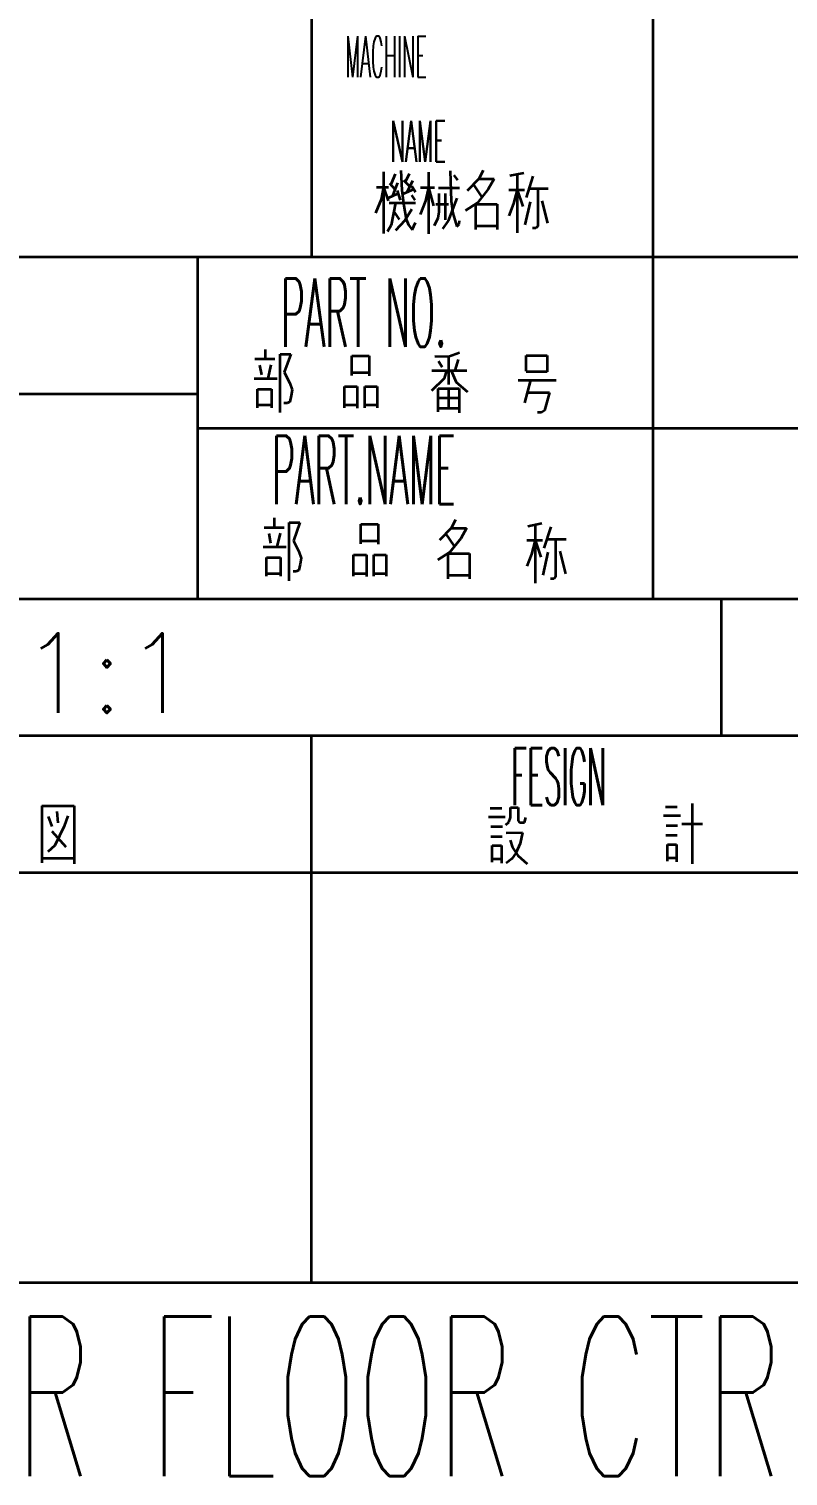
# Model space of a CAD drawing. Header units: millimetres. Extents: x 1333 to 104182, y -63211 to -5704.
# Drawn here: x 48405 to 48438.3, y -63111.8 to -63048.3 of the extents above; entities that cross this region are included whole.
import ezdxf
from ezdxf.enums import TextEntityAlignment as Align

# ---------------------------------------------------------------- set-up
doc = ezdxf.new("R2010")
doc.units = ezdxf.units.MM
doc.header["$LTSCALE"] = 0.5
doc.styles.get("Standard").update_dxf_attribs({"font": 'simplex.shx'})

msp = doc.modelspace()

# ---------------------------------------------------------------- linework, layer by layer
at = {"color": 7, "lineweight": 35, "ltscale": 0.275}
msp.add_line((48417.405, -63047.278), (48417.405, -63058.278), dxfattribs=at)
msp.add_line((48417.405, -63047.278), (48417.405, -63058.278), dxfattribs=at)
at = {"color": 7, "lineweight": 35}
for p, q in [((48432.405, -63073.278), (48432.405, -63047.278)), ((48432.405, -63073.278), (48432.405, -63047.278)), ((48497.405, -63058.278), (48372.405, -63058.278)), ((48497.405, -63058.278), (48372.405, -63058.278)), ((48372.405, -63064.278), (48412.405, -63064.278)), ((48372.405, -63064.278), (48412.405, -63064.278)), ((48412.405, -63065.778), (48497.405, -63065.778)), ((48412.405, -63065.778), (48497.405, -63065.778)), ((48497.405, -63073.278), (48372.405, -63073.278)), ((48497.405, -63073.278), (48372.405, -63073.278)), ((48497.405, -63079.278), (48372.405, -63079.278)), ((48497.405, -63079.278), (48372.405, -63079.278)), ((48417.405, -63103.278), (48417.405, -63079.278)), ((48417.405, -63103.278), (48417.405, -63079.278)), ((48372.405, -63085.278), (48497.405, -63085.278)), ((48372.405, -63085.278), (48497.405, -63085.278)), ((48497.405, -63103.278), (48372.405, -63103.278)), ((48497.405, -63103.278), (48372.405, -63103.278))]:
    msp.add_line(p, q, dxfattribs=at)
at = {"color": 7, "lineweight": 35, "ltscale": 0.067471}
msp.add_line((48420.569, -63054.536), (48420.569, -63057.234), dxfattribs=at)
msp.add_line((48420.569, -63054.536), (48420.569, -63057.234), dxfattribs=at)
at = {"color": 7, "lineweight": 35, "ltscale": 0.021664}
msp.add_line((48421.324, -63054.473), (48421.37, -63055.339), dxfattribs=at)
msp.add_line((48421.324, -63054.473), (48421.37, -63055.339), dxfattribs=at)
at = {"color": 7, "lineweight": 35, "ltscale": 0.067654}
msp.add_line((48422.535, -63054.542), (48422.535, -63057.248), dxfattribs=at)
msp.add_line((48422.535, -63054.542), (48422.535, -63057.248), dxfattribs=at)
at = {"color": 7, "lineweight": 35, "ltscale": 0.0331}
msp.add_line((48423.499, -63054.492), (48423.54, -63055.815), dxfattribs=at)
msp.add_line((48423.499, -63054.492), (48423.54, -63055.815), dxfattribs=at)
at = {"color": 7, "lineweight": 35, "ltscale": 0.010047}
for p, q in [((48424.942, -63054.479), (48424.751, -63054.833)), ((48424.942, -63054.479), (48424.751, -63054.833)), ((48423.733, -63069.808), (48423.542, -63070.162)), ((48423.733, -63069.808), (48423.542, -63070.162))]:
    msp.add_line(p, q, dxfattribs=at)
at = {"color": 7, "lineweight": 35, "ltscale": 0.015902}
msp.add_line((48426.729, -63054.585), (48426.106, -63054.715), dxfattribs=at)
msp.add_line((48426.729, -63054.585), (48426.106, -63054.715), dxfattribs=at)
at = {"color": 7, "lineweight": 35, "ltscale": 0.013098}
msp.add_line((48420.26, -63055.212), (48420.784, -63055.212), dxfattribs=at)
msp.add_line((48420.26, -63055.212), (48420.784, -63055.212), dxfattribs=at)
at = {"color": 7, "lineweight": 35, "ltscale": 0.013547}
msp.add_line((48420.569, -63055.212), (48420.468, -63055.745), dxfattribs=at)
msp.add_line((48420.569, -63055.212), (48420.468, -63055.745), dxfattribs=at)
at = {"color": 7, "lineweight": 35, "ltscale": 0.015528}
msp.add_line((48420.569, -63055.212), (48420.763, -63055.802), dxfattribs=at)
msp.add_line((48420.569, -63055.212), (48420.763, -63055.802), dxfattribs=at)
at = {"color": 7, "lineweight": 35, "ltscale": 0.009157}
msp.add_line((48420.826, -63055.023), (48421.068, -63055.298), dxfattribs=at)
msp.add_line((48420.826, -63055.023), (48421.068, -63055.298), dxfattribs=at)
at = {"color": 7, "lineweight": 35, "ltscale": 0.012407}
msp.add_line((48421.082, -63054.634), (48420.89, -63055.091), dxfattribs=at)
msp.add_line((48421.082, -63054.634), (48420.89, -63055.091), dxfattribs=at)
at = {"color": 7, "lineweight": 35, "ltscale": 0.016009}
msp.add_line((48421.173, -63055.018), (48420.949, -63055.618), dxfattribs=at)
msp.add_line((48421.173, -63055.018), (48420.949, -63055.618), dxfattribs=at)
at = {"color": 7, "lineweight": 35, "ltscale": 0.008649}
msp.add_line((48421.443, -63054.899), (48421.69, -63055.142), dxfattribs=at)
msp.add_line((48421.443, -63054.899), (48421.69, -63055.142), dxfattribs=at)
at = {"color": 7, "lineweight": 35, "ltscale": 0.009567}
msp.add_line((48421.699, -63054.615), (48421.53, -63054.959), dxfattribs=at)
msp.add_line((48421.699, -63054.615), (48421.53, -63054.959), dxfattribs=at)
at = {"color": 7, "lineweight": 35, "ltscale": 0.014328}
msp.add_line((48421.845, -63054.922), (48421.589, -63055.435), dxfattribs=at)
msp.add_line((48421.845, -63054.922), (48421.589, -63055.435), dxfattribs=at)
at = {"color": 7, "lineweight": 35, "ltscale": 0.007707}
msp.add_line((48421.813, -63055.16), (48421.977, -63055.421), dxfattribs=at)
msp.add_line((48421.813, -63055.16), (48421.977, -63055.421), dxfattribs=at)
at = {"color": 7, "lineweight": 35, "ltscale": 0.01554}
msp.add_line((48422.188, -63055.22), (48422.809, -63055.22), dxfattribs=at)
msp.add_line((48422.188, -63055.22), (48422.809, -63055.22), dxfattribs=at)
at = {"color": 7, "lineweight": 35, "ltscale": 0.01491}
msp.add_line((48422.535, -63055.22), (48422.402, -63055.801), dxfattribs=at)
msp.add_line((48422.535, -63055.22), (48422.402, -63055.801), dxfattribs=at)
at = {"color": 7, "lineweight": 35, "ltscale": 0.020909}
msp.add_line((48422.535, -63055.22), (48422.758, -63056.026), dxfattribs=at)
msp.add_line((48422.535, -63055.22), (48422.758, -63056.026), dxfattribs=at)
at = {"color": 7, "lineweight": 35, "ltscale": 0.007029}
msp.add_line((48423.65, -63054.679), (48423.819, -63054.904), dxfattribs=at)
msp.add_line((48423.65, -63054.679), (48423.819, -63054.904), dxfattribs=at)
at = {"color": 7, "lineweight": 35, "ltscale": 0.018414}
msp.add_line((48424.751, -63054.833), (48424.235, -63055.359), dxfattribs=at)
msp.add_line((48424.751, -63054.833), (48424.235, -63055.359), dxfattribs=at)
at = {"color": 7, "lineweight": 35, "ltscale": 0.016928}
msp.add_line((48424.894, -63055.637), (48424.511, -63055.078), dxfattribs=at)
msp.add_line((48424.894, -63055.637), (48424.511, -63055.078), dxfattribs=at)
at = {"color": 7, "lineweight": 35, "ltscale": 0.016833}
for p, q in [((48424.751, -63054.833), (48425.424, -63054.833)), ((48424.751, -63054.833), (48425.424, -63054.833)), ((48423.542, -63070.162), (48424.215, -63070.162)), ((48423.542, -63070.162), (48424.215, -63070.162))]:
    msp.add_line(p, q, dxfattribs=at)
at = {"color": 7, "lineweight": 35, "ltscale": 0.013329}
for p, q in [((48425.424, -63054.833), (48425.165, -63055.299)), ((48425.424, -63054.833), (48425.165, -63055.299)), ((48424.215, -63070.162), (48423.956, -63070.627)), ((48424.215, -63070.162), (48423.956, -63070.627))]:
    msp.add_line(p, q, dxfattribs=at)
at = {"color": 7, "lineweight": 35, "ltscale": 0.063971}
for p, q in [((48426.431, -63054.647), (48426.431, -63057.206)), ((48426.431, -63054.647), (48426.431, -63057.206)), ((48427.219, -63070.028), (48427.219, -63072.587)), ((48427.219, -63070.028), (48427.219, -63072.587))]:
    msp.add_line(p, q, dxfattribs=at)
at = {"color": 7, "lineweight": 35, "ltscale": 0.024588}
msp.add_line((48427.124, -63054.729), (48426.821, -63055.665), dxfattribs=at)
msp.add_line((48427.124, -63054.729), (48426.821, -63055.665), dxfattribs=at)
at = {"color": 7, "lineweight": 35, "ltscale": 0.016204}
msp.add_line((48420.468, -63055.745), (48420.217, -63056.342), dxfattribs=at)
msp.add_line((48420.468, -63055.745), (48420.217, -63056.342), dxfattribs=at)
at = {"color": 7, "lineweight": 35, "ltscale": 0.011299}
msp.add_line((48420.785, -63055.673), (48421.196, -63055.485), dxfattribs=at)
msp.add_line((48420.785, -63055.673), (48421.196, -63055.485), dxfattribs=at)
at = {"color": 7, "lineweight": 35, "ltscale": 0.010788}
msp.add_line((48421.169, -63055.357), (48421.297, -63055.769), dxfattribs=at)
msp.add_line((48421.169, -63055.357), (48421.297, -63055.769), dxfattribs=at)
at = {"color": 7, "lineweight": 35, "ltscale": 0.017424}
msp.add_line((48421.37, -63055.339), (48421.457, -63056.03), dxfattribs=at)
msp.add_line((48421.37, -63055.339), (48421.457, -63056.03), dxfattribs=at)
at = {"color": 7, "lineweight": 35, "ltscale": 0.011622}
msp.add_line((48421.465, -63055.485), (48421.891, -63055.298), dxfattribs=at)
msp.add_line((48421.465, -63055.485), (48421.891, -63055.298), dxfattribs=at)
at = {"color": 7, "lineweight": 35, "ltscale": 0.006406}
msp.add_line((48421.799, -63055.559), (48421.945, -63055.769), dxfattribs=at)
msp.add_line((48421.799, -63055.559), (48421.945, -63055.769), dxfattribs=at)
at = {"color": 7, "lineweight": 35, "ltscale": 0.016223}
msp.add_line((48422.402, -63055.801), (48422.178, -63056.41), dxfattribs=at)
msp.add_line((48422.402, -63055.801), (48422.178, -63056.41), dxfattribs=at)
at = {"color": 7, "lineweight": 35, "ltscale": 0.022961}
msp.add_line((48422.987, -63055.238), (48423.905, -63055.238), dxfattribs=at)
msp.add_line((48422.987, -63055.238), (48423.905, -63055.238), dxfattribs=at)
at = {"color": 7, "lineweight": 35, "ltscale": 0.020491}
msp.add_line((48423.001, -63055.485), (48422.992, -63056.305), dxfattribs=at)
msp.add_line((48423.001, -63055.485), (48422.992, -63056.305), dxfattribs=at)
at = {"color": 7, "lineweight": 35, "ltscale": 0.028964}
msp.add_line((48423.266, -63055.481), (48423.266, -63056.639), dxfattribs=at)
msp.add_line((48423.266, -63055.481), (48423.266, -63056.639), dxfattribs=at)
at = {"color": 7, "lineweight": 35, "ltscale": 0.026653}
msp.add_line((48423.782, -63055.691), (48423.407, -63056.689), dxfattribs=at)
msp.add_line((48423.782, -63055.691), (48423.407, -63056.689), dxfattribs=at)
at = {"color": 7, "lineweight": 35, "ltscale": 0.013388}
msp.add_line((48423.54, -63055.815), (48423.609, -63056.346), dxfattribs=at)
msp.add_line((48423.54, -63055.815), (48423.609, -63056.346), dxfattribs=at)
at = {"color": 7, "lineweight": 35, "ltscale": 0.018948}
for p, q in [((48425.165, -63055.299), (48424.691, -63055.89)), ((48425.165, -63055.299), (48424.691, -63055.89)), ((48423.956, -63070.627), (48423.482, -63071.219)), ((48423.956, -63070.627), (48423.482, -63071.219))]:
    msp.add_line(p, q, dxfattribs=at)
at = {"color": 7, "lineweight": 35, "ltscale": 0.017297}
msp.add_line((48426.069, -63055.32), (48426.761, -63055.32), dxfattribs=at)
msp.add_line((48426.069, -63055.32), (48426.761, -63055.32), dxfattribs=at)
at = {"color": 7, "lineweight": 35, "ltscale": 0.015609}
msp.add_line((48426.431, -63055.32), (48426.278, -63055.926), dxfattribs=at)
msp.add_line((48426.431, -63055.32), (48426.278, -63055.926), dxfattribs=at)
at = {"color": 7, "lineweight": 35, "ltscale": 0.019508}
msp.add_line((48426.431, -63055.32), (48426.677, -63056.061), dxfattribs=at)
msp.add_line((48426.431, -63055.32), (48426.677, -63056.061), dxfattribs=at)
at = {"color": 7, "lineweight": 35, "ltscale": 0.025803}
msp.add_line((48426.998, -63055.846), (48426.766, -63056.852), dxfattribs=at)
msp.add_line((48426.998, -63055.846), (48426.766, -63056.852), dxfattribs=at)
at = {"color": 7, "lineweight": 35, "ltscale": 0.021167}
for p, q in [((48426.95, -63055.265), (48427.797, -63055.265)), ((48426.95, -63055.265), (48427.797, -63055.265)), ((48427.739, -63070.647), (48428.586, -63070.647)), ((48427.739, -63070.647), (48428.586, -63070.647))]:
    msp.add_line(p, q, dxfattribs=at)
at = {"color": 7, "lineweight": 35, "ltscale": 0.041415}
for p, q in [((48427.333, -63055.265), (48427.333, -63056.922)), ((48427.333, -63055.265), (48427.333, -63056.922)), ((48428.121, -63070.647), (48428.121, -63072.303)), ((48428.121, -63070.647), (48428.121, -63072.303))]:
    msp.add_line(p, q, dxfattribs=at)
at = {"color": 7, "lineweight": 35, "ltscale": 0.025432}
for p, q in [((48427.518, -63055.8), (48427.764, -63056.787)), ((48427.518, -63055.8), (48427.764, -63056.787)), ((48428.307, -63071.181), (48428.553, -63072.168)), ((48428.307, -63071.181), (48428.553, -63072.168))]:
    msp.add_line(p, q, dxfattribs=at)
at = {"color": 7, "lineweight": 35, "ltscale": 0.028894}
msp.add_line((48420.821, -63055.888), (48421.977, -63055.888), dxfattribs=at)
msp.add_line((48420.821, -63055.888), (48421.977, -63055.888), dxfattribs=at)
at = {"color": 7, "lineweight": 35, "ltscale": 0.024939}
msp.add_line((48421.095, -63055.888), (48420.908, -63056.868), dxfattribs=at)
msp.add_line((48421.095, -63055.888), (48420.908, -63056.868), dxfattribs=at)
at = {"color": 7, "lineweight": 35, "ltscale": 0.010682}
msp.add_line((48421.022, -63056.272), (48421.255, -63056.63), dxfattribs=at)
msp.add_line((48421.022, -63056.272), (48421.255, -63056.63), dxfattribs=at)
at = {"color": 7, "lineweight": 35, "ltscale": 0.014569}
msp.add_line((48421.457, -63056.03), (48421.566, -63056.603), dxfattribs=at)
msp.add_line((48421.457, -63056.03), (48421.566, -63056.603), dxfattribs=at)
at = {"color": 7, "lineweight": 35, "ltscale": 0.01454}
msp.add_line((48421.813, -63056.172), (48421.507, -63056.667), dxfattribs=at)
msp.add_line((48421.813, -63056.172), (48421.507, -63056.667), dxfattribs=at)
at = {"color": 7, "lineweight": 35, "ltscale": 0.013708}
msp.add_line((48422.868, -63055.952), (48423.417, -63055.952), dxfattribs=at)
msp.add_line((48422.868, -63055.952), (48423.417, -63055.952), dxfattribs=at)
at = {"color": 7, "lineweight": 35, "ltscale": 0.006477}
msp.add_line((48422.992, -63056.305), (48422.955, -63056.561), dxfattribs=at)
msp.add_line((48422.992, -63056.305), (48422.955, -63056.561), dxfattribs=at)
at = {"color": 7, "lineweight": 35, "ltscale": 0.015171}
msp.add_line((48423.609, -63056.346), (48423.782, -63056.928), dxfattribs=at)
msp.add_line((48423.609, -63056.346), (48423.782, -63056.928), dxfattribs=at)
at = {"color": 7, "lineweight": 35, "ltscale": 0.015798}
msp.add_line((48424.691, -63055.89), (48424.161, -63056.235), dxfattribs=at)
msp.add_line((48424.691, -63055.89), (48424.161, -63056.235), dxfattribs=at)
at = {"color": 7, "lineweight": 35, "ltscale": 0.023572}
for p, q in [((48424.612, -63055.955), (48425.555, -63055.955)), ((48424.612, -63055.955), (48425.555, -63055.955)), ((48424.612, -63056.905), (48425.555, -63056.905)), ((48424.612, -63056.905), (48425.555, -63056.905)), ((48423.403, -63071.283), (48424.346, -63071.283)), ((48423.403, -63071.283), (48424.346, -63071.283)), ((48423.403, -63072.234), (48424.346, -63072.234)), ((48423.403, -63072.234), (48424.346, -63072.234))]:
    msp.add_line(p, q, dxfattribs=at)
at = {"color": 7, "lineweight": 35, "ltscale": 0.027603}
for p, q in [((48424.612, -63057.059), (48424.612, -63055.955)), ((48424.612, -63057.059), (48424.612, -63055.955)), ((48423.403, -63072.387), (48423.403, -63071.283)), ((48423.403, -63072.387), (48423.403, -63071.283))]:
    msp.add_line(p, q, dxfattribs=at)
at = {"color": 7, "lineweight": 35, "ltscale": 0.027719}
for p, q in [((48425.555, -63055.955), (48425.555, -63057.063)), ((48425.555, -63055.955), (48425.555, -63057.063)), ((48424.346, -63071.283), (48424.346, -63072.392)), ((48424.346, -63071.283), (48424.346, -63072.392))]:
    msp.add_line(p, q, dxfattribs=at)
at = {"color": 7, "lineweight": 35, "ltscale": 0.014329}
msp.add_line((48426.278, -63055.926), (48426.073, -63056.461), dxfattribs=at)
msp.add_line((48426.278, -63055.926), (48426.073, -63056.461), dxfattribs=at)
at = {"color": 7, "lineweight": 35, "ltscale": 0.008224}
msp.add_line((48420.908, -63056.868), (48420.734, -63057.147), dxfattribs=at)
msp.add_line((48420.908, -63056.868), (48420.734, -63057.147), dxfattribs=at)
at = {"color": 7, "lineweight": 35, "ltscale": 0.015131}
msp.add_line((48421.507, -63056.667), (48421.091, -63057.106), dxfattribs=at)
msp.add_line((48421.507, -63056.667), (48421.091, -63057.106), dxfattribs=at)
at = {"color": 7, "lineweight": 35, "ltscale": 0.006739}
msp.add_line((48421.566, -63056.603), (48421.662, -63056.854), dxfattribs=at)
msp.add_line((48421.566, -63056.603), (48421.662, -63056.854), dxfattribs=at)
at = {"color": 7, "lineweight": 35, "ltscale": 0.006915}
msp.add_line((48421.662, -63056.854), (48421.817, -63057.083), dxfattribs=at)
msp.add_line((48421.662, -63056.854), (48421.817, -63057.083), dxfattribs=at)
at = {"color": 7, "lineweight": 35, "ltscale": 0.009213}
msp.add_line((48421.817, -63057.083), (48421.973, -63056.749), dxfattribs=at)
msp.add_line((48421.817, -63057.083), (48421.973, -63056.749), dxfattribs=at)
at = {"color": 7, "lineweight": 35, "ltscale": 0.009466}
msp.add_line((48422.955, -63056.561), (48422.786, -63056.9), dxfattribs=at)
msp.add_line((48422.955, -63056.561), (48422.786, -63056.9), dxfattribs=at)
at = {"color": 7, "lineweight": 35, "ltscale": 0.010708}
msp.add_line((48423.407, -63056.689), (48423.151, -63057.033), dxfattribs=at)
msp.add_line((48423.407, -63056.689), (48423.151, -63057.033), dxfattribs=at)
at = {"color": 7, "lineweight": 35, "ltscale": 0.003641}
msp.add_line((48423.782, -63056.928), (48423.882, -63056.822), dxfattribs=at)
msp.add_line((48423.782, -63056.928), (48423.882, -63056.822), dxfattribs=at)
at = {"color": 7, "lineweight": 35, "ltscale": 0.00337}
msp.add_line((48423.882, -63056.822), (48423.905, -63056.689), dxfattribs=at)
msp.add_line((48423.882, -63056.822), (48423.905, -63056.689), dxfattribs=at)
at = {"color": 7, "lineweight": 35, "ltscale": 0.003479}
for p, q in [((48427.249, -63057.006), (48427.109, -63057.006)), ((48427.249, -63057.006), (48427.109, -63057.006)), ((48428.037, -63072.387), (48427.898, -63072.387)), ((48428.037, -63072.387), (48427.898, -63072.387))]:
    msp.add_line(p, q, dxfattribs=at)
at = {"color": 7, "lineweight": 35, "ltscale": 0.002963}
msp.add_line((48427.333, -63056.922), (48427.249, -63057.006), dxfattribs=at)
msp.add_line((48427.333, -63056.922), (48427.249, -63057.006), dxfattribs=at)
at = {"color": 7, "lineweight": 35, "ltscale": 0.375}
msp.add_line((48412.405, -63058.278), (48412.405, -63073.278), dxfattribs=at)
msp.add_line((48412.405, -63058.278), (48412.405, -63073.278), dxfattribs=at)
at = {"color": 7, "lineweight": 35, "ltscale": 0.022021}
msp.add_line((48414.922, -63062.744), (48415.802, -63062.744), dxfattribs=at)
msp.add_line((48414.922, -63062.744), (48415.802, -63062.744), dxfattribs=at)
at = {"color": 7, "lineweight": 35, "ltscale": 0.010388}
for p, q in [((48415.373, -63062.328), (48415.373, -63062.744)), ((48415.373, -63062.328), (48415.373, -63062.744)), ((48415.772, -63069.718), (48415.772, -63070.134)), ((48415.772, -63069.718), (48415.772, -63070.134))]:
    msp.add_line(p, q, dxfattribs=at)
at = {"color": 7, "lineweight": 35, "ltscale": 0.011658}
for p, q in [((48416.025, -63062.536), (48416.491, -63062.536)), ((48416.025, -63062.536), (48416.491, -63062.536)), ((48416.423, -63069.926), (48416.89, -63069.926)), ((48416.423, -63069.926), (48416.89, -63069.926))]:
    msp.add_line(p, q, dxfattribs=at)
at = {"color": 7, "lineweight": 35, "ltscale": 0.063995}
for p, q in [((48416.025, -63065.096), (48416.025, -63062.536)), ((48416.025, -63065.096), (48416.025, -63062.536)), ((48416.423, -63072.486), (48416.423, -63069.926)), ((48416.423, -63072.486), (48416.423, -63069.926))]:
    msp.add_line(p, q, dxfattribs=at)
at = {"color": 7, "lineweight": 35, "ltscale": 0.021058}
msp.add_line((48416.491, -63062.536), (48416.21, -63063.33), dxfattribs=at)
msp.add_line((48416.491, -63062.536), (48416.21, -63063.33), dxfattribs=at)
at = {"color": 7, "lineweight": 35, "ltscale": 0.019055}
for p, q in [((48419.172, -63062.603), (48419.934, -63062.603)), ((48419.172, -63062.603), (48419.934, -63062.603)), ((48419.172, -63063.337), (48419.934, -63063.337)), ((48419.172, -63063.337), (48419.934, -63063.337)), ((48419.57, -63069.993), (48420.332, -63069.993)), ((48419.57, -63069.993), (48420.332, -63069.993)), ((48419.57, -63070.727), (48420.332, -63070.727)), ((48419.57, -63070.727), (48420.332, -63070.727))]:
    msp.add_line(p, q, dxfattribs=at)
at = {"color": 7, "lineweight": 35, "ltscale": 0.021518}
for p, q in [((48419.172, -63063.463), (48419.172, -63062.603)), ((48419.172, -63063.463), (48419.172, -63062.603)), ((48419.57, -63070.854), (48419.57, -63069.993)), ((48419.57, -63070.854), (48419.57, -63069.993))]:
    msp.add_line(p, q, dxfattribs=at)
at = {"color": 7, "lineweight": 35, "ltscale": 0.021887}
for p, q in [((48419.934, -63062.603), (48419.934, -63063.478)), ((48419.934, -63062.603), (48419.934, -63063.478)), ((48420.332, -63069.993), (48420.332, -63070.868)), ((48420.332, -63069.993), (48420.332, -63070.868))]:
    msp.add_line(p, q, dxfattribs=at)
at = {"color": 7, "lineweight": 35, "ltscale": 0.014787}
msp.add_line((48423.417, -63062.644), (48422.826, -63062.63), dxfattribs=at)
msp.add_line((48423.417, -63062.644), (48422.826, -63062.63), dxfattribs=at)
at = {"color": 7, "lineweight": 35, "ltscale": 0.007986}
msp.add_line((48422.973, -63062.835), (48423.135, -63063.11), dxfattribs=at)
msp.add_line((48422.973, -63062.835), (48423.135, -63063.11), dxfattribs=at)
at = {"color": 7, "lineweight": 35, "ltscale": 0.012818}
msp.add_line((48423.903, -63062.482), (48423.417, -63062.644), dxfattribs=at)
msp.add_line((48423.903, -63062.482), (48423.417, -63062.644), dxfattribs=at)
at = {"color": 7, "lineweight": 35, "ltscale": 0.030359}
msp.add_line((48423.417, -63062.644), (48423.417, -63063.858), dxfattribs=at)
msp.add_line((48423.417, -63062.644), (48423.417, -63063.858), dxfattribs=at)
at = {"color": 7, "lineweight": 35, "ltscale": 0.01256}
msp.add_line((48423.847, -63062.764), (48423.699, -63063.244), dxfattribs=at)
msp.add_line((48423.847, -63062.764), (48423.699, -63063.244), dxfattribs=at)
at = {"color": 7, "lineweight": 35, "ltscale": 0.0229}
for p, q in [((48426.834, -63062.591), (48427.75, -63062.591)), ((48426.834, -63062.591), (48427.75, -63062.591)), ((48427.75, -63063.304), (48426.834, -63063.304)), ((48427.75, -63063.304), (48426.834, -63063.304)), ((48422.966, -63064.042), (48423.882, -63064.042)), ((48422.966, -63064.042), (48423.882, -63064.042)), ((48422.966, -63064.444), (48423.882, -63064.444)), ((48422.966, -63064.444), (48423.882, -63064.444)), ((48422.966, -63064.91), (48423.882, -63064.91)), ((48422.966, -63064.91), (48423.882, -63064.91))]:
    msp.add_line(p, q, dxfattribs=at)
at = {"color": 7, "lineweight": 35, "ltscale": 0.017294}
msp.add_line((48426.834, -63063.283), (48426.834, -63062.591), dxfattribs=at)
msp.add_line((48426.834, -63063.283), (48426.834, -63062.591), dxfattribs=at)
at = {"color": 7, "lineweight": 35, "ltscale": 0.017825}
msp.add_line((48427.75, -63062.591), (48427.75, -63063.304), dxfattribs=at)
msp.add_line((48427.75, -63062.591), (48427.75, -63063.304), dxfattribs=at)
at = {"color": 7, "lineweight": 35, "ltscale": 0.010914}
for p, q in [((48415.129, -63063.011), (48415.203, -63063.441)), ((48415.129, -63063.011), (48415.203, -63063.441)), ((48415.527, -63070.401), (48415.601, -63070.831)), ((48415.527, -63070.401), (48415.601, -63070.831))]:
    msp.add_line(p, q, dxfattribs=at)
at = {"color": 7, "lineweight": 35, "ltscale": 0.01521}
for p, q in [((48415.625, -63063.003), (48415.492, -63063.597)), ((48415.625, -63063.003), (48415.492, -63063.597)), ((48416.024, -63070.393), (48415.89, -63070.987)), ((48416.024, -63070.393), (48415.89, -63070.987))]:
    msp.add_line(p, q, dxfattribs=at)
at = {"color": 7, "lineweight": 35, "ltscale": 0.013274}
msp.add_line((48416.21, -63063.33), (48416.447, -63063.805), dxfattribs=at)
msp.add_line((48416.21, -63063.33), (48416.447, -63063.805), dxfattribs=at)
at = {"color": 7, "lineweight": 35, "ltscale": 0.03822}
msp.add_line((48422.692, -63063.244), (48424.22, -63063.244), dxfattribs=at)
msp.add_line((48422.692, -63063.244), (48424.22, -63063.244), dxfattribs=at)
at = {"color": 7, "lineweight": 35, "ltscale": 0.009288}
msp.add_line((48423.326, -63063.244), (48423.234, -63063.604), dxfattribs=at)
msp.add_line((48423.326, -63063.244), (48423.234, -63063.604), dxfattribs=at)
at = {"color": 7, "lineweight": 35, "ltscale": 0.01416}
msp.add_line((48423.537, -63063.244), (48423.755, -63063.767), dxfattribs=at)
msp.add_line((48423.537, -63063.244), (48423.755, -63063.767), dxfattribs=at)
at = {"color": 7, "lineweight": 35, "ltscale": 0.025366}
for p, q in [((48414.884, -63063.597), (48415.899, -63063.597)), ((48414.884, -63063.597), (48415.899, -63063.597)), ((48415.283, -63070.987), (48416.297, -63070.987)), ((48415.283, -63070.987), (48416.297, -63070.987))]:
    msp.add_line(p, q, dxfattribs=at)
at = {"color": 7, "lineweight": 35, "ltscale": 0.015356}
for p, q in [((48415.033, -63064.072), (48415.647, -63064.072)), ((48415.033, -63064.072), (48415.647, -63064.072)), ((48415.033, -63064.762), (48415.647, -63064.762)), ((48415.033, -63064.762), (48415.647, -63064.762)), ((48415.431, -63071.462), (48416.046, -63071.462)), ((48415.431, -63071.462), (48416.046, -63071.462)), ((48415.431, -63072.152), (48416.046, -63072.152)), ((48415.431, -63072.152), (48416.046, -63072.152))]:
    msp.add_line(p, q, dxfattribs=at)
at = {"color": 7, "lineweight": 35, "ltscale": 0.020404}
for p, q in [((48415.033, -63064.888), (48415.033, -63064.072)), ((48415.033, -63064.888), (48415.033, -63064.072)), ((48415.647, -63064.072), (48415.647, -63064.888)), ((48415.647, -63064.072), (48415.647, -63064.888)), ((48415.431, -63072.278), (48415.431, -63071.462)), ((48415.431, -63072.278), (48415.431, -63071.462)), ((48416.046, -63071.462), (48416.046, -63072.278)), ((48416.046, -63071.462), (48416.046, -63072.278))]:
    msp.add_line(p, q, dxfattribs=at)
at = {"color": 7, "lineweight": 35, "ltscale": 0.007682}
for p, q in [((48416.447, -63063.805), (48416.55, -63064.094)), ((48416.447, -63063.805), (48416.55, -63064.094)), ((48416.845, -63071.195), (48416.949, -63071.484)), ((48416.845, -63071.195), (48416.949, -63071.484))]:
    msp.add_line(p, q, dxfattribs=at)
at = {"color": 7, "lineweight": 35, "ltscale": 0.006585}
msp.add_line((48416.55, -63064.094), (48416.506, -63064.354), dxfattribs=at)
msp.add_line((48416.55, -63064.094), (48416.506, -63064.354), dxfattribs=at)
at = {"color": 7, "lineweight": 35, "ltscale": 0.014063}
for p, q in [((48418.853, -63063.946), (48419.416, -63063.946)), ((48418.853, -63063.946), (48419.416, -63063.946)), ((48418.853, -63064.762), (48419.416, -63064.762)), ((48418.853, -63064.762), (48419.416, -63064.762)), ((48419.252, -63071.336), (48419.814, -63071.336)), ((48419.252, -63071.336), (48419.814, -63071.336)), ((48419.252, -63072.152), (48419.814, -63072.152)), ((48419.252, -63072.152), (48419.814, -63072.152))]:
    msp.add_line(p, q, dxfattribs=at)
at = {"color": 7, "lineweight": 35, "ltscale": 0.023557}
for p, q in [((48418.853, -63064.888), (48418.853, -63063.946)), ((48418.853, -63064.888), (48418.853, -63063.946)), ((48419.252, -63072.278), (48419.252, -63071.336)), ((48419.252, -63072.278), (48419.252, -63071.336))]:
    msp.add_line(p, q, dxfattribs=at)
at = {"color": 7, "lineweight": 35, "ltscale": 0.023926}
msp.add_line((48419.416, -63063.946), (48419.416, -63064.903), dxfattribs=at)
msp.add_line((48419.416, -63063.946), (48419.416, -63064.903), dxfattribs=at)
at = {"color": 7, "lineweight": 35, "ltscale": 0.013696}
for p, q in [((48419.741, -63063.953), (48420.289, -63063.953)), ((48419.741, -63063.953), (48420.289, -63063.953)), ((48419.741, -63064.762), (48420.289, -63064.762)), ((48419.741, -63064.762), (48420.289, -63064.762)), ((48420.14, -63071.343), (48420.688, -63071.343)), ((48420.14, -63071.343), (48420.688, -63071.343)), ((48420.14, -63072.152), (48420.688, -63072.152)), ((48420.14, -63072.152), (48420.688, -63072.152))]:
    msp.add_line(p, q, dxfattribs=at)
at = {"color": 7, "lineweight": 35, "ltscale": 0.023373}
for p, q in [((48419.741, -63064.888), (48419.741, -63063.953)), ((48419.741, -63064.888), (48419.741, -63063.953)), ((48420.289, -63063.953), (48420.289, -63064.888)), ((48420.289, -63063.953), (48420.289, -63064.888)), ((48420.14, -63072.278), (48420.14, -63071.343)), ((48420.14, -63072.278), (48420.14, -63071.343)), ((48420.688, -63071.343), (48420.688, -63072.278)), ((48420.688, -63071.343), (48420.688, -63072.278))]:
    msp.add_line(p, q, dxfattribs=at)
at = {"color": 7, "lineweight": 35, "ltscale": 0.01933}
msp.add_line((48423.234, -63063.604), (48422.677, -63064.141), dxfattribs=at)
msp.add_line((48423.234, -63063.604), (48422.677, -63064.141), dxfattribs=at)
at = {"color": 7, "lineweight": 35, "ltscale": 0.025415}
msp.add_line((48422.966, -63065.058), (48422.966, -63064.042), dxfattribs=at)
msp.add_line((48422.966, -63065.058), (48422.966, -63064.042), dxfattribs=at)
at = {"color": 7, "lineweight": 35, "ltscale": 0.02171}
msp.add_line((48423.424, -63064.042), (48423.424, -63064.91), dxfattribs=at)
msp.add_line((48423.424, -63064.042), (48423.424, -63064.91), dxfattribs=at)
at = {"color": 7, "lineweight": 35, "ltscale": 0.016253}
msp.add_line((48423.755, -63063.767), (48424.249, -63064.19), dxfattribs=at)
msp.add_line((48423.755, -63063.767), (48424.249, -63064.19), dxfattribs=at)
at = {"color": 7, "lineweight": 35, "ltscale": 0.026477}
msp.add_line((48423.882, -63064.042), (48423.882, -63065.101), dxfattribs=at)
msp.add_line((48423.882, -63064.042), (48423.882, -63065.101), dxfattribs=at)
at = {"color": 7, "lineweight": 35, "ltscale": 0.041748}
msp.add_line((48426.474, -63063.679), (48428.144, -63063.679), dxfattribs=at)
msp.add_line((48426.474, -63063.679), (48428.144, -63063.679), dxfattribs=at)
at = {"color": 7, "lineweight": 35, "ltscale": 0.025631}
msp.add_line((48427.017, -63063.679), (48426.752, -63064.669), dxfattribs=at)
msp.add_line((48427.017, -63063.679), (48426.752, -63064.669), dxfattribs=at)
at = {"color": 7, "lineweight": 35, "ltscale": 0.003516}
for p, q in [((48416.336, -63064.68), (48416.195, -63064.68)), ((48416.336, -63064.68), (48416.195, -63064.68)), ((48416.734, -63072.07), (48416.593, -63072.07)), ((48416.734, -63072.07), (48416.593, -63072.07))]:
    msp.add_line(p, q, dxfattribs=at)
at = {"color": 7, "lineweight": 35, "ltscale": 0.003316}
for p, q in [((48416.454, -63064.621), (48416.336, -63064.68)), ((48416.454, -63064.621), (48416.336, -63064.68)), ((48416.853, -63072.011), (48416.734, -63072.07)), ((48416.853, -63072.011), (48416.734, -63072.07))]:
    msp.add_line(p, q, dxfattribs=at)
at = {"color": 7, "lineweight": 35, "ltscale": 0.006804}
msp.add_line((48416.506, -63064.354), (48416.454, -63064.621), dxfattribs=at)
msp.add_line((48416.506, -63064.354), (48416.454, -63064.621), dxfattribs=at)
at = {"color": 7, "lineweight": 35, "ltscale": 0.024377}
msp.add_line((48426.873, -63064.214), (48427.848, -63064.214), dxfattribs=at)
msp.add_line((48426.873, -63064.214), (48427.848, -63064.214), dxfattribs=at)
at = {"color": 7, "lineweight": 35, "ltscale": 0.020591}
msp.add_line((48427.848, -63064.214), (48427.635, -63065.01), dxfattribs=at)
msp.add_line((48427.848, -63064.214), (48427.635, -63065.01), dxfattribs=at)
at = {"color": 7, "lineweight": 35, "ltscale": 0.004529}
msp.add_line((48427.501, -63065.087), (48427.32, -63065.087), dxfattribs=at)
msp.add_line((48427.501, -63065.087), (48427.32, -63065.087), dxfattribs=at)
at = {"color": 7, "lineweight": 35, "ltscale": 0.003862}
msp.add_line((48427.635, -63065.01), (48427.501, -63065.087), dxfattribs=at)
msp.add_line((48427.635, -63065.01), (48427.501, -63065.087), dxfattribs=at)
at = {"color": 7, "lineweight": 35, "ltscale": 0.022034}
msp.add_line((48415.32, -63070.134), (48416.201, -63070.134), dxfattribs=at)
msp.add_line((48415.32, -63070.134), (48416.201, -63070.134), dxfattribs=at)
at = {"color": 7, "lineweight": 35, "ltscale": 0.021061}
msp.add_line((48416.89, -63069.926), (48416.608, -63070.72), dxfattribs=at)
msp.add_line((48416.89, -63069.926), (48416.608, -63070.72), dxfattribs=at)
at = {"color": 7, "lineweight": 35, "ltscale": 0.018417}
msp.add_line((48423.542, -63070.162), (48423.026, -63070.688), dxfattribs=at)
msp.add_line((48423.542, -63070.162), (48423.026, -63070.688), dxfattribs=at)
at = {"color": 7, "lineweight": 35, "ltscale": 0.016925}
msp.add_line((48423.685, -63070.965), (48423.302, -63070.406), dxfattribs=at)
msp.add_line((48423.685, -63070.965), (48423.302, -63070.406), dxfattribs=at)
at = {"color": 7, "lineweight": 35, "ltscale": 0.015914}
msp.add_line((48427.517, -63069.966), (48426.894, -63070.096), dxfattribs=at)
msp.add_line((48427.517, -63069.966), (48426.894, -63070.096), dxfattribs=at)
at = {"color": 7, "lineweight": 35, "ltscale": 0.024584}
msp.add_line((48427.912, -63070.11), (48427.61, -63071.046), dxfattribs=at)
msp.add_line((48427.912, -63070.11), (48427.61, -63071.046), dxfattribs=at)
at = {"color": 7, "lineweight": 35, "ltscale": 0.013271}
msp.add_line((48416.608, -63070.72), (48416.845, -63071.195), dxfattribs=at)
msp.add_line((48416.608, -63070.72), (48416.845, -63071.195), dxfattribs=at)
at = {"color": 7, "lineweight": 35, "ltscale": 0.01731}
msp.add_line((48426.857, -63070.701), (48427.549, -63070.701), dxfattribs=at)
msp.add_line((48426.857, -63070.701), (48427.549, -63070.701), dxfattribs=at)
at = {"color": 7, "lineweight": 35, "ltscale": 0.015606}
msp.add_line((48427.219, -63070.701), (48427.066, -63071.307), dxfattribs=at)
msp.add_line((48427.219, -63070.701), (48427.066, -63071.307), dxfattribs=at)
at = {"color": 7, "lineweight": 35, "ltscale": 0.019512}
msp.add_line((48427.219, -63070.701), (48427.466, -63071.442), dxfattribs=at)
msp.add_line((48427.219, -63070.701), (48427.466, -63071.442), dxfattribs=at)
at = {"color": 7, "lineweight": 35, "ltscale": 0.006588}
msp.add_line((48416.949, -63071.484), (48416.904, -63071.744), dxfattribs=at)
msp.add_line((48416.949, -63071.484), (48416.904, -63071.744), dxfattribs=at)
at = {"color": 7, "lineweight": 35, "ltscale": 0.023929}
msp.add_line((48419.814, -63071.336), (48419.814, -63072.293), dxfattribs=at)
msp.add_line((48419.814, -63071.336), (48419.814, -63072.293), dxfattribs=at)
at = {"color": 7, "lineweight": 35, "ltscale": 0.015788}
msp.add_line((48423.482, -63071.219), (48422.952, -63071.563), dxfattribs=at)
msp.add_line((48423.482, -63071.219), (48422.952, -63071.563), dxfattribs=at)
at = {"color": 7, "lineweight": 35, "ltscale": 0.014327}
msp.add_line((48427.066, -63071.307), (48426.862, -63071.842), dxfattribs=at)
msp.add_line((48427.066, -63071.307), (48426.862, -63071.842), dxfattribs=at)
at = {"color": 7, "lineweight": 35, "ltscale": 0.0258}
msp.add_line((48427.786, -63071.228), (48427.554, -63072.233), dxfattribs=at)
msp.add_line((48427.786, -63071.228), (48427.554, -63072.233), dxfattribs=at)
at = {"color": 7, "lineweight": 35, "ltscale": 0.006801}
msp.add_line((48416.904, -63071.744), (48416.853, -63072.011), dxfattribs=at)
msp.add_line((48416.904, -63071.744), (48416.853, -63072.011), dxfattribs=at)
at = {"color": 7, "lineweight": 35, "ltscale": 0.002954}
msp.add_line((48428.121, -63072.303), (48428.037, -63072.387), dxfattribs=at)
msp.add_line((48428.121, -63072.303), (48428.037, -63072.387), dxfattribs=at)
at = {"color": 7, "lineweight": 35, "ltscale": 0.15}
msp.add_line((48435.405, -63079.278), (48435.405, -63073.278), dxfattribs=at)
msp.add_line((48435.405, -63079.278), (48435.405, -63073.278), dxfattribs=at)
at = {"color": 7, "lineweight": 35, "ltscale": 0.0354}
for p, q in [((48405.564, -63082.359), (48406.98, -63082.359)), ((48405.564, -63082.359), (48406.98, -63082.359)), ((48405.564, -63084.655), (48406.98, -63084.655)), ((48405.564, -63084.655), (48406.98, -63084.655))]:
    msp.add_line(p, q, dxfattribs=at)
at = {"color": 7, "lineweight": 35, "ltscale": 0.06235}
msp.add_line((48405.564, -63082.359), (48405.564, -63084.853), dxfattribs=at)
msp.add_line((48405.564, -63082.359), (48405.564, -63084.853), dxfattribs=at)
at = {"color": 7, "lineweight": 35, "ltscale": 0.063303}
msp.add_line((48406.98, -63082.359), (48406.98, -63084.892), dxfattribs=at)
msp.add_line((48406.98, -63082.359), (48406.98, -63084.892), dxfattribs=at)
at = {"color": 7, "lineweight": 35, "ltscale": 0.012939}
for p, q in [((48425.246, -63082.45), (48425.764, -63082.45)), ((48425.246, -63082.45), (48425.764, -63082.45)), ((48432.938, -63082.396), (48433.455, -63082.396)), ((48432.938, -63082.396), (48433.455, -63082.396))]:
    msp.add_line(p, q, dxfattribs=at)
at = {"color": 7, "lineweight": 35, "ltscale": 0.008557}
msp.add_line((48426.137, -63082.428), (48426.479, -63082.428), dxfattribs=at)
msp.add_line((48426.137, -63082.428), (48426.479, -63082.428), dxfattribs=at)
at = {"color": 7, "lineweight": 35, "ltscale": 0.010867}
msp.add_line((48426.137, -63082.862), (48426.137, -63082.428), dxfattribs=at)
msp.add_line((48426.137, -63082.862), (48426.137, -63082.428), dxfattribs=at)
at = {"color": 7, "lineweight": 35, "ltscale": 0.014682}
msp.add_line((48426.479, -63082.428), (48426.479, -63083.015), dxfattribs=at)
msp.add_line((48426.479, -63082.428), (48426.479, -63083.015), dxfattribs=at)
at = {"color": 7, "lineweight": 35, "ltscale": 0.06644}
msp.add_line((48434.108, -63082.246), (48434.108, -63084.904), dxfattribs=at)
msp.add_line((48434.108, -63082.246), (48434.108, -63084.904), dxfattribs=at)
at = {"color": 7, "lineweight": 35, "ltscale": 0.011726}
msp.add_line((48405.846, -63082.817), (48406.002, -63083.259), dxfattribs=at)
msp.add_line((48405.846, -63082.817), (48406.002, -63083.259), dxfattribs=at)
at = {"color": 7, "lineweight": 35, "ltscale": 0.01243}
msp.add_line((48406.23, -63082.603), (48406.268, -63083.099), dxfattribs=at)
msp.add_line((48406.23, -63082.603), (48406.268, -63083.099), dxfattribs=at)
at = {"color": 7, "lineweight": 35, "ltscale": 0.012115}
msp.add_line((48406.71, -63082.787), (48406.55, -63083.244), dxfattribs=at)
msp.add_line((48406.71, -63082.787), (48406.55, -63083.244), dxfattribs=at)
at = {"color": 7, "lineweight": 35, "ltscale": 0.018359}
for p, q in [((48425.17, -63082.832), (48425.904, -63082.832)), ((48425.17, -63082.832), (48425.904, -63082.832)), ((48432.861, -63082.777), (48433.596, -63082.777)), ((48432.861, -63082.777), (48433.596, -63082.777))]:
    msp.add_line(p, q, dxfattribs=at)
at = {"color": 7, "lineweight": 35, "ltscale": 0.004368}
msp.add_line((48425.939, -63083.19), (48426.064, -63083.068), dxfattribs=at)
msp.add_line((48425.939, -63083.19), (48426.064, -63083.068), dxfattribs=at)
at = {"color": 7, "lineweight": 35, "ltscale": 0.00546}
msp.add_line((48426.064, -63083.068), (48426.137, -63082.862), dxfattribs=at)
msp.add_line((48426.064, -63083.068), (48426.137, -63082.862), dxfattribs=at)
at = {"color": 7, "lineweight": 35, "ltscale": 0.002269}
msp.add_line((48426.479, -63083.015), (48426.539, -63083.083), dxfattribs=at)
msp.add_line((48426.479, -63083.015), (48426.539, -63083.083), dxfattribs=at)
at = {"color": 7, "lineweight": 35, "ltscale": 0.005359}
msp.add_line((48426.539, -63083.083), (48426.753, -63083.083), dxfattribs=at)
msp.add_line((48426.539, -63083.083), (48426.753, -63083.083), dxfattribs=at)
at = {"color": 7, "lineweight": 35, "ltscale": 0.005771}
msp.add_line((48426.753, -63083.083), (48426.817, -63082.861), dxfattribs=at)
msp.add_line((48426.753, -63083.083), (48426.817, -63082.861), dxfattribs=at)
at = {"color": 7, "lineweight": 35, "ltscale": 0.022827}
msp.add_line((48433.662, -63083.141), (48434.575, -63083.141), dxfattribs=at)
msp.add_line((48433.662, -63083.141), (48434.575, -63083.141), dxfattribs=at)
at = {"color": 7, "lineweight": 35, "ltscale": 0.023128}
msp.add_line((48406.002, -63083.465), (48406.622, -63084.152), dxfattribs=at)
msp.add_line((48406.002, -63083.465), (48406.622, -63084.152), dxfattribs=at)
at = {"color": 7, "lineweight": 35, "ltscale": 0.023781}
msp.add_line((48406.55, -63083.244), (48406.131, -63084.098), dxfattribs=at)
msp.add_line((48406.55, -63083.244), (48406.131, -63084.098), dxfattribs=at)
at = {"color": 7, "lineweight": 35, "ltscale": 0.012451}
for p, q in [((48425.273, -63083.701), (48425.771, -63083.701)), ((48425.273, -63083.701), (48425.771, -63083.701)), ((48432.964, -63083.646), (48433.463, -63083.646)), ((48432.964, -63083.646), (48433.463, -63083.646))]:
    msp.add_line(p, q, dxfattribs=at)
at = {"color": 7, "lineweight": 35, "ltscale": 0.012561}
for p, q in [((48425.28, -63083.267), (48425.783, -63083.267)), ((48425.28, -63083.267), (48425.783, -63083.267)), ((48432.972, -63083.212), (48433.474, -63083.212)), ((48432.972, -63083.212), (48433.474, -63083.212))]:
    msp.add_line(p, q, dxfattribs=at)
at = {"color": 7, "lineweight": 35, "ltscale": 0.017982}
msp.add_line((48425.946, -63083.533), (48426.666, -63083.526), dxfattribs=at)
msp.add_line((48425.946, -63083.533), (48426.666, -63083.526), dxfattribs=at)
at = {"color": 7, "lineweight": 35, "ltscale": 0.01206}
msp.add_line((48426.666, -63083.526), (48426.57, -63083.999), dxfattribs=at)
msp.add_line((48426.666, -63083.526), (48426.57, -63083.999), dxfattribs=at)
at = {"color": 7, "lineweight": 35, "ltscale": 0.009909}
msp.add_line((48406.131, -63084.098), (48405.838, -63084.365), dxfattribs=at)
msp.add_line((48406.131, -63084.098), (48405.838, -63084.365), dxfattribs=at)
at = {"color": 7, "lineweight": 35, "ltscale": 0.009985}
for p, q in [((48425.341, -63084.098), (48425.741, -63084.098)), ((48425.341, -63084.098), (48425.741, -63084.098)), ((48433.033, -63084.043), (48433.432, -63084.043)), ((48433.033, -63084.043), (48433.432, -63084.043)), ((48425.341, -63084.685), (48425.741, -63084.685)), ((48425.341, -63084.685), (48425.741, -63084.685)), ((48433.033, -63084.63), (48433.432, -63084.63)), ((48433.033, -63084.63), (48433.432, -63084.63))]:
    msp.add_line(p, q, dxfattribs=at)
at = {"color": 7, "lineweight": 35, "ltscale": 0.018304}
for p, q in [((48425.341, -63084.83), (48425.341, -63084.098)), ((48425.341, -63084.83), (48425.341, -63084.098)), ((48433.033, -63084.775), (48433.033, -63084.043)), ((48433.033, -63084.775), (48433.033, -63084.043))]:
    msp.add_line(p, q, dxfattribs=at)
at = {"color": 7, "lineweight": 35, "ltscale": 0.019257}
for p, q in [((48425.741, -63084.098), (48425.741, -63084.868)), ((48425.741, -63084.098), (48425.741, -63084.868)), ((48433.432, -63084.043), (48433.432, -63084.813)), ((48433.432, -63084.043), (48433.432, -63084.813))]:
    msp.add_line(p, q, dxfattribs=at)
at = {"color": 7, "lineweight": 35, "ltscale": 0.008327}
msp.add_line((48426.133, -63083.854), (48426.224, -63084.174), dxfattribs=at)
msp.add_line((48426.133, -63083.854), (48426.224, -63084.174), dxfattribs=at)
at = {"color": 7, "lineweight": 35, "ltscale": 0.007985}
msp.add_line((48426.38, -63084.426), (48426.194, -63084.685), dxfattribs=at)
msp.add_line((48426.38, -63084.426), (48426.194, -63084.685), dxfattribs=at)
at = {"color": 7, "lineweight": 35, "ltscale": 0.010726}
msp.add_line((48426.224, -63084.174), (48426.46, -63084.533), dxfattribs=at)
msp.add_line((48426.224, -63084.174), (48426.46, -63084.533), dxfattribs=at)
at = {"color": 7, "lineweight": 35, "ltscale": 0.011686}
msp.add_line((48426.57, -63083.999), (48426.38, -63084.426), dxfattribs=at)
msp.add_line((48426.57, -63083.999), (48426.38, -63084.426), dxfattribs=at)
at = {"color": 7, "lineweight": 35, "ltscale": 0.007735}
msp.add_line((48426.194, -63084.685), (48425.95, -63084.876), dxfattribs=at)
msp.add_line((48426.194, -63084.685), (48425.95, -63084.876), dxfattribs=at)
at = {"color": 7, "lineweight": 35, "ltscale": 0.013763}
msp.add_line((48426.46, -63084.533), (48426.871, -63084.899), dxfattribs=at)
msp.add_line((48426.46, -63084.533), (48426.871, -63084.899), dxfattribs=at)

# ---------------------------------------------------------------- texts
at = {"color": 7, "lineweight": 13}
for s, height, width, p, p2 in [('MACHINE', 1.8, 0.316615, (48418.889, -63050.375), (48422.472, -63050.375)), ('MACHINE', 1.8, 0.316615, (48418.889, -63050.375), (48422.472, -63050.375)), ('NAME', 1.8, 0.351344, (48420.872, -63054.094), (48423.312, -63054.094)), ('NAME', 1.8, 0.351344, (48420.872, -63054.094), (48423.312, -63054.094)), ('PART NO.', 3, 0.345793, (48416.065, -63062.211), (48423.326, -63062.211)), ('PART NO.', 3, 0.345793, (48416.065, -63062.211), (48423.326, -63062.211)), ('PART.NAME', 3, 0.325999, (48415.679, -63069.113), (48423.736, -63069.113)), ('PART.NAME', 3, 0.325999, (48415.679, -63069.113), (48423.736, -63069.113)), ('1:1', 3.5, 1.270162, (48404.615, -63078.278), (48412.236, -63078.278)), ('FESIGN', 2.5, 0.351068, (48426.175, -63082.323), (48430.354, -63082.323)), ('FESIGN', 2.5, 0.351068, (48426.175, -63082.323), (48430.354, -63082.323)), ('AJ FR FLOOR CTR', 7, 0.465295, (48393.547, -63111.763), (48438.06, -63111.763))]:
    msp.add_text(s, height=height, dxfattribs=dict(at, width=width)).set_placement(p, p2, align=Align.FIT)

doc.saveas('drawing.dxf')
